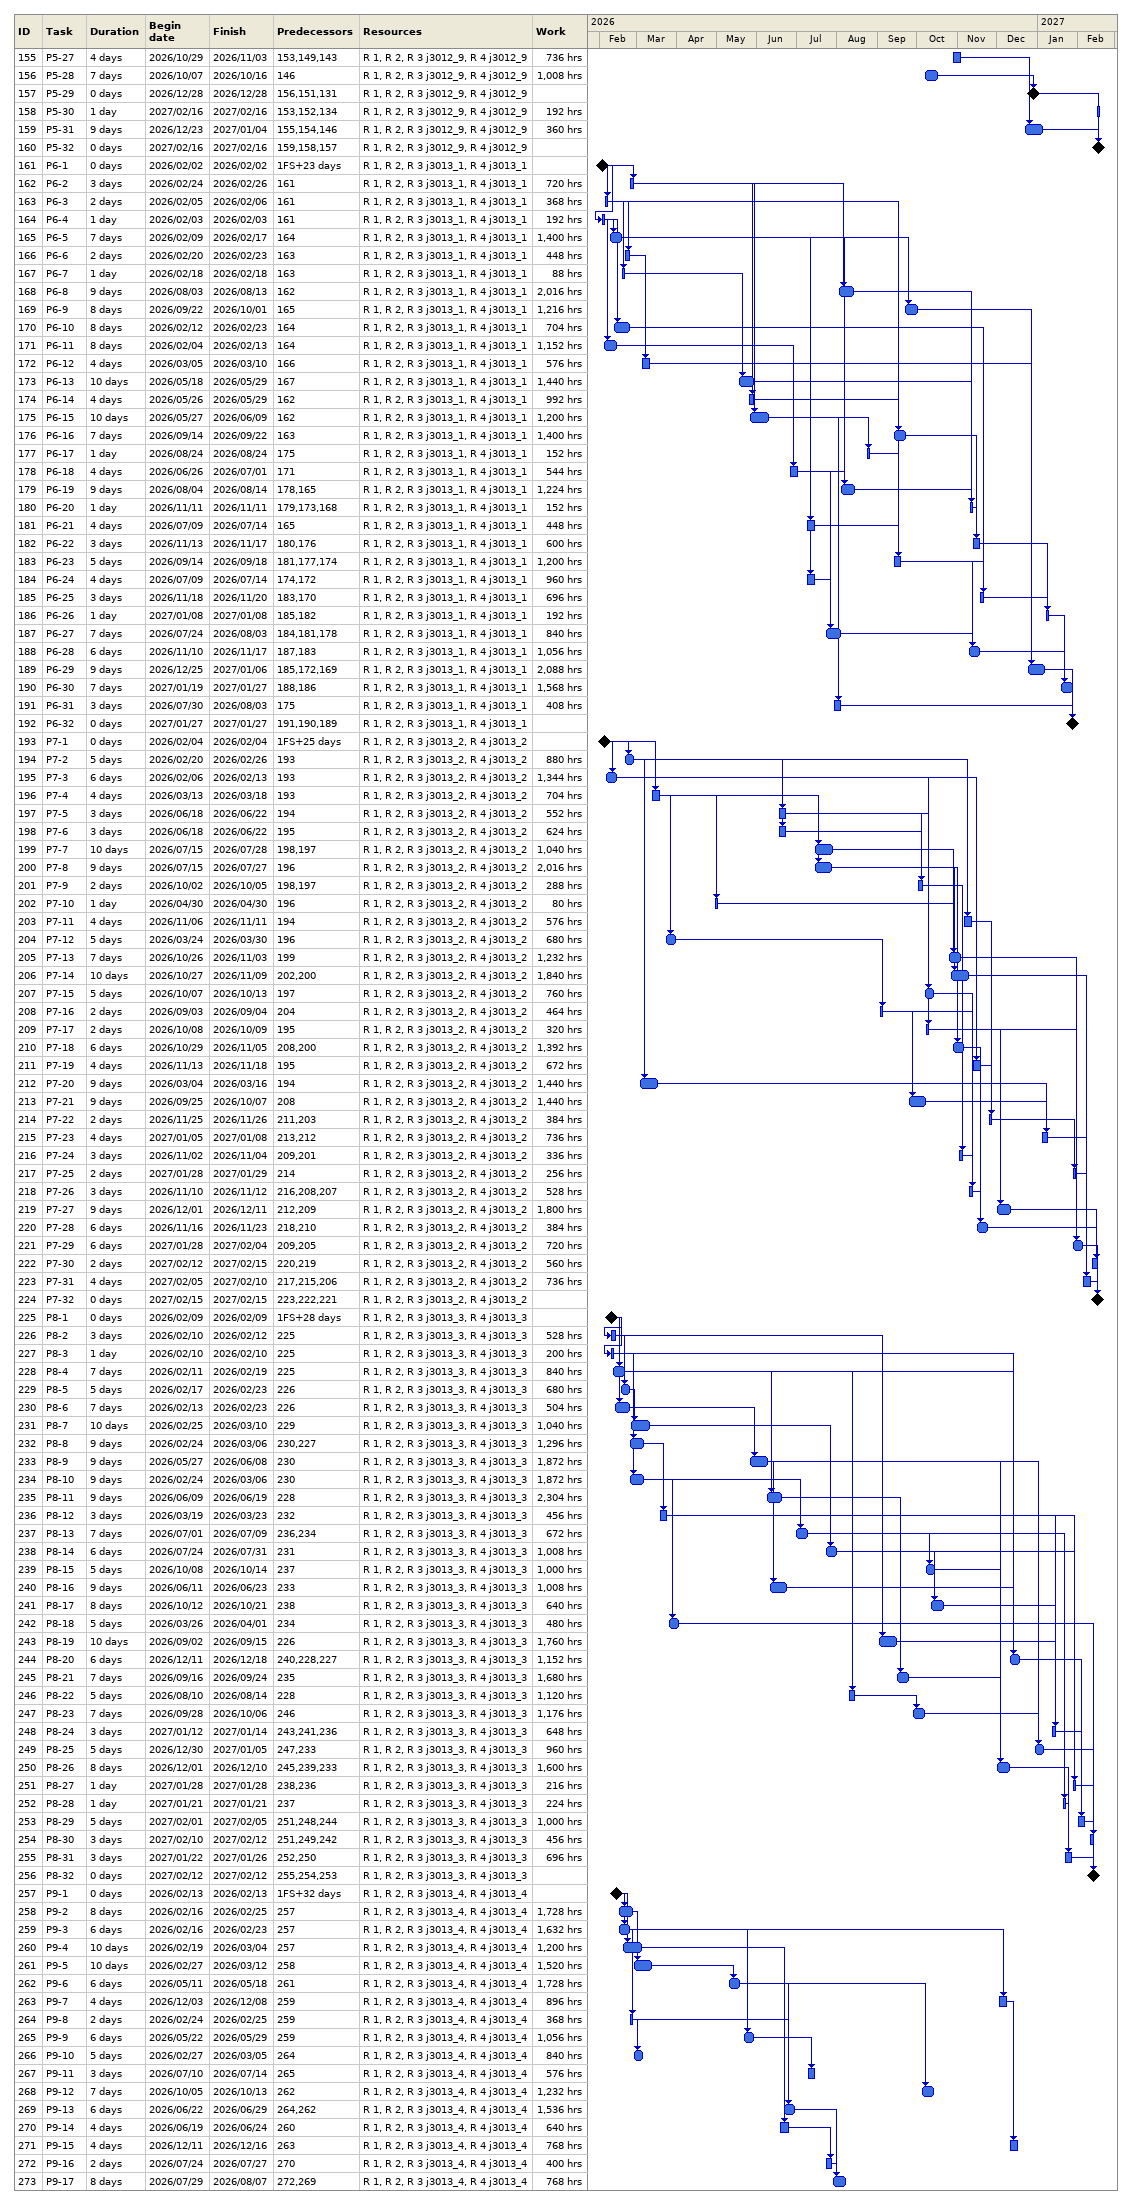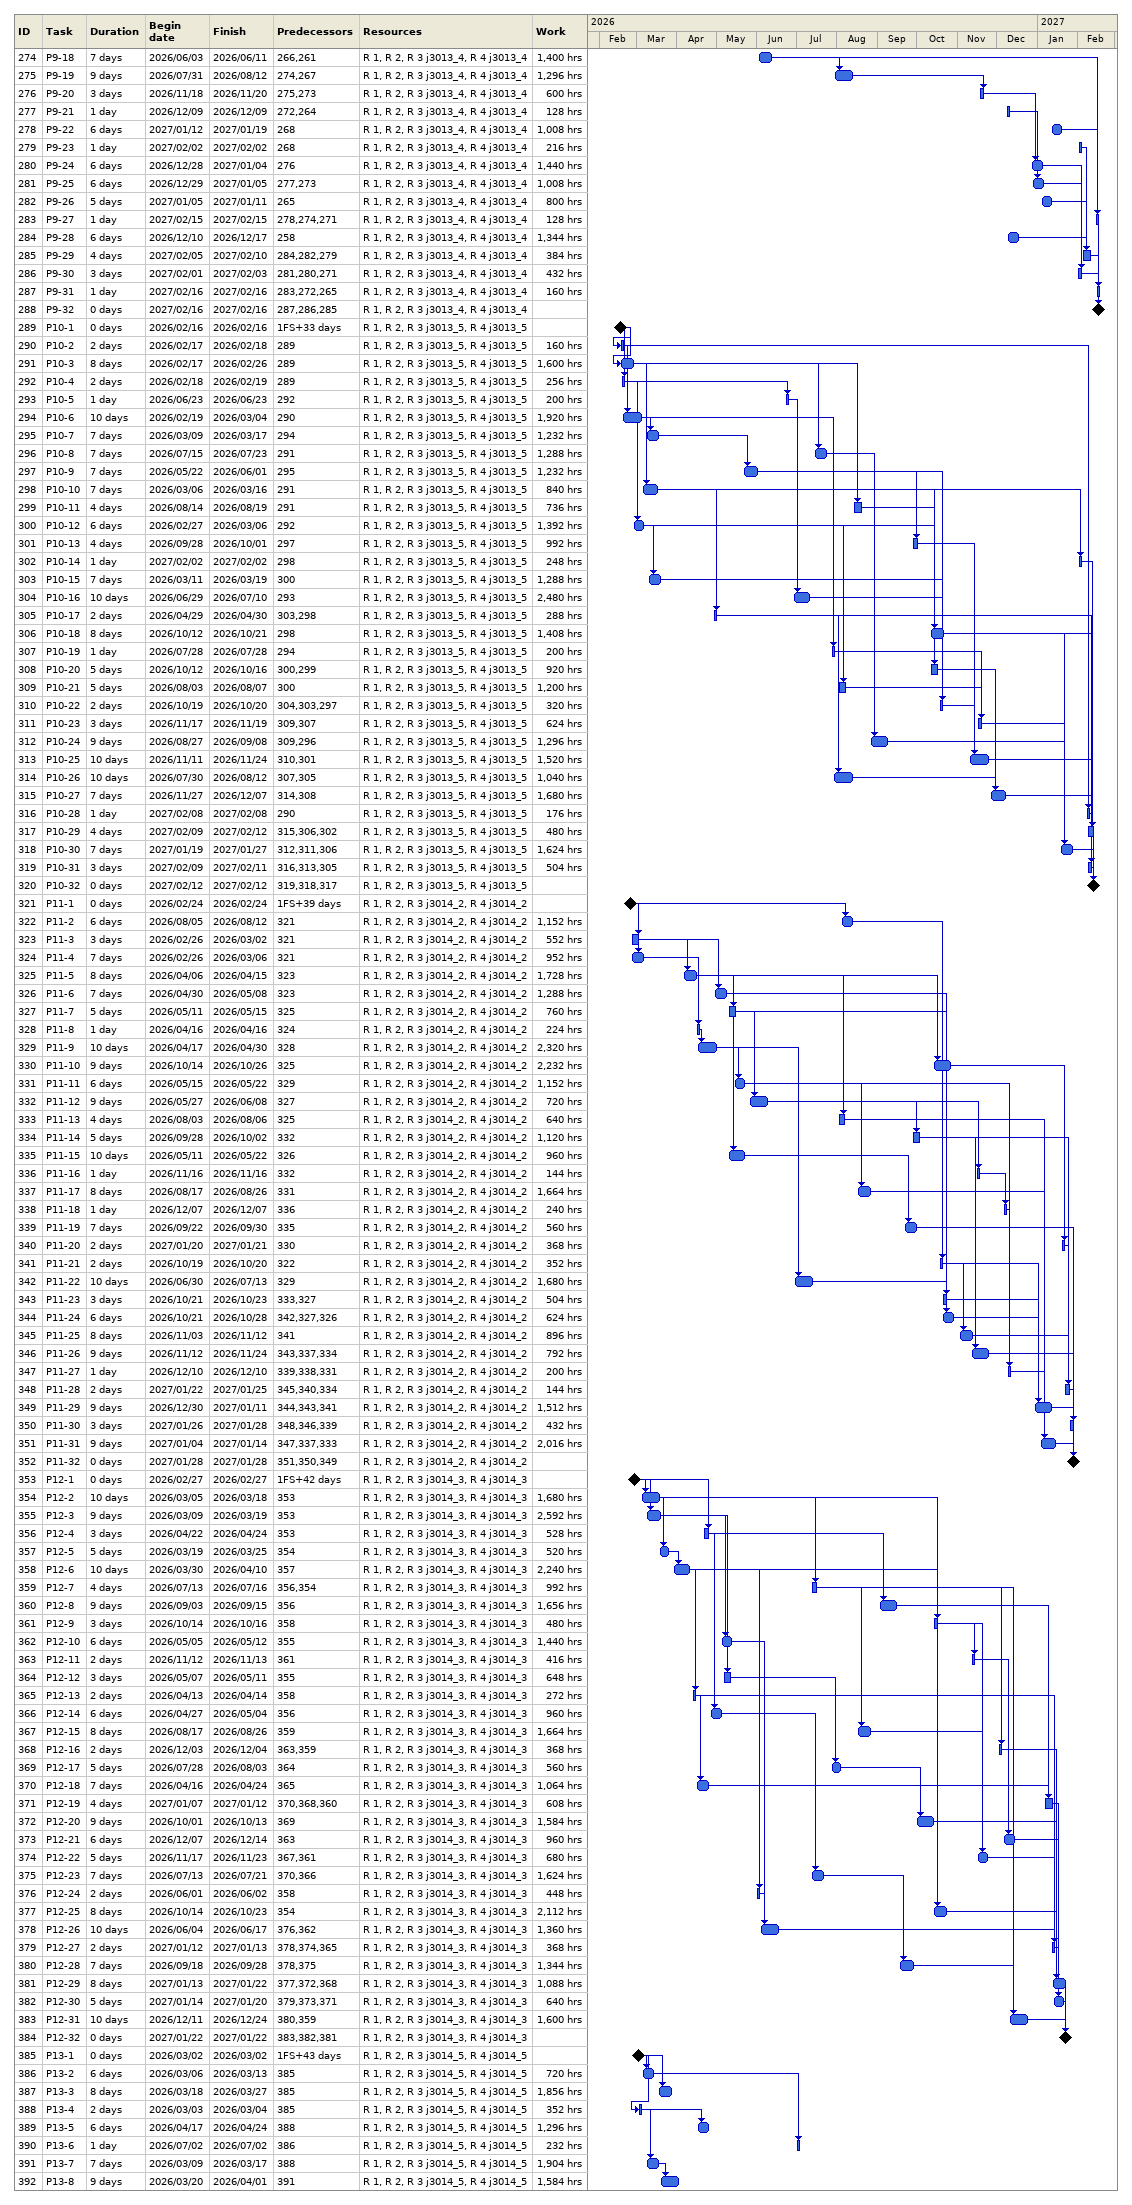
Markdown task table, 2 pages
| ID | Task | Duration | Start | Finish | Predecessors | Resources | Work (h) |
|---|---|---|---|---|---|---|---|
| 155 | P5-27 | 4d | 2026-10-29 | 2026-11-03 | 153, 149, 143 | R 1, R 2, R 3 j3012_9, R 4 j3012_9 | 736 |
| 156 | P5-28 | 7d | 2026-10-07 | 2026-10-16 | 146 | R 1, R 2, R 3 j3012_9, R 4 j3012_9 | 1008 |
| 157 | P5-29 | 0d | 2026-12-28 | 2026-12-28 | 156, 151, 131 | R 1, R 2, R 3 j3012_9, R 4 j3012_9 |  |
| 158 | P5-30 | 1d | 2027-02-16 | 2027-02-16 | 153, 152, 134 | R 1, R 2, R 3 j3012_9, R 4 j3012_9 | 192 |
| 159 | P5-31 | 9d | 2026-12-23 | 2027-01-04 | 155, 154, 146 | R 1, R 2, R 3 j3012_9, R 4 j3012_9 | 360 |
| 160 | P5-32 | 0d | 2027-02-16 | 2027-02-16 | 159, 158, 157 | R 1, R 2, R 3 j3012_9, R 4 j3012_9 |  |
| 161 | P6-1 | 0d | 2026-02-02 | 2026-02-02 | 1FS+23d | R 1, R 2, R 3 j3013_1, R 4 j3013_1 |  |
| 162 | P6-2 | 3d | 2026-02-24 | 2026-02-26 | 161 | R 1, R 2, R 3 j3013_1, R 4 j3013_1 | 720 |
| 163 | P6-3 | 2d | 2026-02-05 | 2026-02-06 | 161 | R 1, R 2, R 3 j3013_1, R 4 j3013_1 | 368 |
| 164 | P6-4 | 1d | 2026-02-03 | 2026-02-03 | 161 | R 1, R 2, R 3 j3013_1, R 4 j3013_1 | 192 |
| 165 | P6-5 | 7d | 2026-02-09 | 2026-02-17 | 164 | R 1, R 2, R 3 j3013_1, R 4 j3013_1 | 1400 |
| 166 | P6-6 | 2d | 2026-02-20 | 2026-02-23 | 163 | R 1, R 2, R 3 j3013_1, R 4 j3013_1 | 448 |
| 167 | P6-7 | 1d | 2026-02-18 | 2026-02-18 | 163 | R 1, R 2, R 3 j3013_1, R 4 j3013_1 | 88 |
| 168 | P6-8 | 9d | 2026-08-03 | 2026-08-13 | 162 | R 1, R 2, R 3 j3013_1, R 4 j3013_1 | 2016 |
| 169 | P6-9 | 8d | 2026-09-22 | 2026-10-01 | 165 | R 1, R 2, R 3 j3013_1, R 4 j3013_1 | 1216 |
| 170 | P6-10 | 8d | 2026-02-12 | 2026-02-23 | 164 | R 1, R 2, R 3 j3013_1, R 4 j3013_1 | 704 |
| 171 | P6-11 | 8d | 2026-02-04 | 2026-02-13 | 164 | R 1, R 2, R 3 j3013_1, R 4 j3013_1 | 1152 |
| 172 | P6-12 | 4d | 2026-03-05 | 2026-03-10 | 166 | R 1, R 2, R 3 j3013_1, R 4 j3013_1 | 576 |
| 173 | P6-13 | 10d | 2026-05-18 | 2026-05-29 | 167 | R 1, R 2, R 3 j3013_1, R 4 j3013_1 | 1440 |
| 174 | P6-14 | 4d | 2026-05-26 | 2026-05-29 | 162 | R 1, R 2, R 3 j3013_1, R 4 j3013_1 | 992 |
| 175 | P6-15 | 10d | 2026-05-27 | 2026-06-09 | 162 | R 1, R 2, R 3 j3013_1, R 4 j3013_1 | 1200 |
| 176 | P6-16 | 7d | 2026-09-14 | 2026-09-22 | 163 | R 1, R 2, R 3 j3013_1, R 4 j3013_1 | 1400 |
| 177 | P6-17 | 1d | 2026-08-24 | 2026-08-24 | 175 | R 1, R 2, R 3 j3013_1, R 4 j3013_1 | 152 |
| 178 | P6-18 | 4d | 2026-06-26 | 2026-07-01 | 171 | R 1, R 2, R 3 j3013_1, R 4 j3013_1 | 544 |
| 179 | P6-19 | 9d | 2026-08-04 | 2026-08-14 | 178, 165 | R 1, R 2, R 3 j3013_1, R 4 j3013_1 | 1224 |
| 180 | P6-20 | 1d | 2026-11-11 | 2026-11-11 | 179, 173, 168 | R 1, R 2, R 3 j3013_1, R 4 j3013_1 | 152 |
| 181 | P6-21 | 4d | 2026-07-09 | 2026-07-14 | 165 | R 1, R 2, R 3 j3013_1, R 4 j3013_1 | 448 |
| 182 | P6-22 | 3d | 2026-11-13 | 2026-11-17 | 180, 176 | R 1, R 2, R 3 j3013_1, R 4 j3013_1 | 600 |
| 183 | P6-23 | 5d | 2026-09-14 | 2026-09-18 | 181, 177, 174 | R 1, R 2, R 3 j3013_1, R 4 j3013_1 | 1200 |
| 184 | P6-24 | 4d | 2026-07-09 | 2026-07-14 | 174, 172 | R 1, R 2, R 3 j3013_1, R 4 j3013_1 | 960 |
| 185 | P6-25 | 3d | 2026-11-18 | 2026-11-20 | 183, 170 | R 1, R 2, R 3 j3013_1, R 4 j3013_1 | 696 |
| 186 | P6-26 | 1d | 2027-01-08 | 2027-01-08 | 185, 182 | R 1, R 2, R 3 j3013_1, R 4 j3013_1 | 192 |
| 187 | P6-27 | 7d | 2026-07-24 | 2026-08-03 | 184, 181, 178 | R 1, R 2, R 3 j3013_1, R 4 j3013_1 | 840 |
| 188 | P6-28 | 6d | 2026-11-10 | 2026-11-17 | 187, 183 | R 1, R 2, R 3 j3013_1, R 4 j3013_1 | 1056 |
| 189 | P6-29 | 9d | 2026-12-25 | 2027-01-06 | 185, 172, 169 | R 1, R 2, R 3 j3013_1, R 4 j3013_1 | 2088 |
| 190 | P6-30 | 7d | 2027-01-19 | 2027-01-27 | 188, 186 | R 1, R 2, R 3 j3013_1, R 4 j3013_1 | 1568 |
| 191 | P6-31 | 3d | 2026-07-30 | 2026-08-03 | 175 | R 1, R 2, R 3 j3013_1, R 4 j3013_1 | 408 |
| 192 | P6-32 | 0d | 2027-01-27 | 2027-01-27 | 191, 190, 189 | R 1, R 2, R 3 j3013_1, R 4 j3013_1 |  |
| 193 | P7-1 | 0d | 2026-02-04 | 2026-02-04 | 1FS+25d | R 1, R 2, R 3 j3013_2, R 4 j3013_2 |  |
| 194 | P7-2 | 5d | 2026-02-20 | 2026-02-26 | 193 | R 1, R 2, R 3 j3013_2, R 4 j3013_2 | 880 |
| 195 | P7-3 | 6d | 2026-02-06 | 2026-02-13 | 193 | R 1, R 2, R 3 j3013_2, R 4 j3013_2 | 1344 |
| 196 | P7-4 | 4d | 2026-03-13 | 2026-03-18 | 193 | R 1, R 2, R 3 j3013_2, R 4 j3013_2 | 704 |
| 197 | P7-5 | 3d | 2026-06-18 | 2026-06-22 | 194 | R 1, R 2, R 3 j3013_2, R 4 j3013_2 | 552 |
| 198 | P7-6 | 3d | 2026-06-18 | 2026-06-22 | 195 | R 1, R 2, R 3 j3013_2, R 4 j3013_2 | 624 |
| 199 | P7-7 | 10d | 2026-07-15 | 2026-07-28 | 198, 197 | R 1, R 2, R 3 j3013_2, R 4 j3013_2 | 1040 |
| 200 | P7-8 | 9d | 2026-07-15 | 2026-07-27 | 196 | R 1, R 2, R 3 j3013_2, R 4 j3013_2 | 2016 |
| 201 | P7-9 | 2d | 2026-10-02 | 2026-10-05 | 198, 197 | R 1, R 2, R 3 j3013_2, R 4 j3013_2 | 288 |
| 202 | P7-10 | 1d | 2026-04-30 | 2026-04-30 | 196 | R 1, R 2, R 3 j3013_2, R 4 j3013_2 | 80 |
| 203 | P7-11 | 4d | 2026-11-06 | 2026-11-11 | 194 | R 1, R 2, R 3 j3013_2, R 4 j3013_2 | 576 |
| 204 | P7-12 | 5d | 2026-03-24 | 2026-03-30 | 196 | R 1, R 2, R 3 j3013_2, R 4 j3013_2 | 680 |
| 205 | P7-13 | 7d | 2026-10-26 | 2026-11-03 | 199 | R 1, R 2, R 3 j3013_2, R 4 j3013_2 | 1232 |
| 206 | P7-14 | 10d | 2026-10-27 | 2026-11-09 | 202, 200 | R 1, R 2, R 3 j3013_2, R 4 j3013_2 | 1840 |
| 207 | P7-15 | 5d | 2026-10-07 | 2026-10-13 | 197 | R 1, R 2, R 3 j3013_2, R 4 j3013_2 | 760 |
| 208 | P7-16 | 2d | 2026-09-03 | 2026-09-04 | 204 | R 1, R 2, R 3 j3013_2, R 4 j3013_2 | 464 |
| 209 | P7-17 | 2d | 2026-10-08 | 2026-10-09 | 195 | R 1, R 2, R 3 j3013_2, R 4 j3013_2 | 320 |
| 210 | P7-18 | 6d | 2026-10-29 | 2026-11-05 | 208, 200 | R 1, R 2, R 3 j3013_2, R 4 j3013_2 | 1392 |
| 211 | P7-19 | 4d | 2026-11-13 | 2026-11-18 | 195 | R 1, R 2, R 3 j3013_2, R 4 j3013_2 | 672 |
| 212 | P7-20 | 9d | 2026-03-04 | 2026-03-16 | 194 | R 1, R 2, R 3 j3013_2, R 4 j3013_2 | 1440 |
| 213 | P7-21 | 9d | 2026-09-25 | 2026-10-07 | 208 | R 1, R 2, R 3 j3013_2, R 4 j3013_2 | 1440 |
| 214 | P7-22 | 2d | 2026-11-25 | 2026-11-26 | 211, 203 | R 1, R 2, R 3 j3013_2, R 4 j3013_2 | 384 |
| 215 | P7-23 | 4d | 2027-01-05 | 2027-01-08 | 213, 212 | R 1, R 2, R 3 j3013_2, R 4 j3013_2 | 736 |
| 216 | P7-24 | 3d | 2026-11-02 | 2026-11-04 | 209, 201 | R 1, R 2, R 3 j3013_2, R 4 j3013_2 | 336 |
| 217 | P7-25 | 2d | 2027-01-28 | 2027-01-29 | 214 | R 1, R 2, R 3 j3013_2, R 4 j3013_2 | 256 |
| 218 | P7-26 | 3d | 2026-11-10 | 2026-11-12 | 216, 208, 207 | R 1, R 2, R 3 j3013_2, R 4 j3013_2 | 528 |
| 219 | P7-27 | 9d | 2026-12-01 | 2026-12-11 | 212, 209 | R 1, R 2, R 3 j3013_2, R 4 j3013_2 | 1800 |
| 220 | P7-28 | 6d | 2026-11-16 | 2026-11-23 | 218, 210 | R 1, R 2, R 3 j3013_2, R 4 j3013_2 | 384 |
| 221 | P7-29 | 6d | 2027-01-28 | 2027-02-04 | 209, 205 | R 1, R 2, R 3 j3013_2, R 4 j3013_2 | 720 |
| 222 | P7-30 | 2d | 2027-02-12 | 2027-02-15 | 220, 219 | R 1, R 2, R 3 j3013_2, R 4 j3013_2 | 560 |
| 223 | P7-31 | 4d | 2027-02-05 | 2027-02-10 | 217, 215, 206 | R 1, R 2, R 3 j3013_2, R 4 j3013_2 | 736 |
| 224 | P7-32 | 0d | 2027-02-15 | 2027-02-15 | 223, 222, 221 | R 1, R 2, R 3 j3013_2, R 4 j3013_2 |  |
| 225 | P8-1 | 0d | 2026-02-09 | 2026-02-09 | 1FS+28d | R 1, R 2, R 3 j3013_3, R 4 j3013_3 |  |
| 226 | P8-2 | 3d | 2026-02-10 | 2026-02-12 | 225 | R 1, R 2, R 3 j3013_3, R 4 j3013_3 | 528 |
| 227 | P8-3 | 1d | 2026-02-10 | 2026-02-10 | 225 | R 1, R 2, R 3 j3013_3, R 4 j3013_3 | 200 |
| 228 | P8-4 | 7d | 2026-02-11 | 2026-02-19 | 225 | R 1, R 2, R 3 j3013_3, R 4 j3013_3 | 840 |
| 229 | P8-5 | 5d | 2026-02-17 | 2026-02-23 | 226 | R 1, R 2, R 3 j3013_3, R 4 j3013_3 | 680 |
| 230 | P8-6 | 7d | 2026-02-13 | 2026-02-23 | 226 | R 1, R 2, R 3 j3013_3, R 4 j3013_3 | 504 |
| 231 | P8-7 | 10d | 2026-02-25 | 2026-03-10 | 229 | R 1, R 2, R 3 j3013_3, R 4 j3013_3 | 1040 |
| 232 | P8-8 | 9d | 2026-02-24 | 2026-03-06 | 230, 227 | R 1, R 2, R 3 j3013_3, R 4 j3013_3 | 1296 |
| 233 | P8-9 | 9d | 2026-05-27 | 2026-06-08 | 230 | R 1, R 2, R 3 j3013_3, R 4 j3013_3 | 1872 |
| 234 | P8-10 | 9d | 2026-02-24 | 2026-03-06 | 230 | R 1, R 2, R 3 j3013_3, R 4 j3013_3 | 1872 |
| 235 | P8-11 | 9d | 2026-06-09 | 2026-06-19 | 228 | R 1, R 2, R 3 j3013_3, R 4 j3013_3 | 2304 |
| 236 | P8-12 | 3d | 2026-03-19 | 2026-03-23 | 232 | R 1, R 2, R 3 j3013_3, R 4 j3013_3 | 456 |
| 237 | P8-13 | 7d | 2026-07-01 | 2026-07-09 | 236, 234 | R 1, R 2, R 3 j3013_3, R 4 j3013_3 | 672 |
| 238 | P8-14 | 6d | 2026-07-24 | 2026-07-31 | 231 | R 1, R 2, R 3 j3013_3, R 4 j3013_3 | 1008 |
| 239 | P8-15 | 5d | 2026-10-08 | 2026-10-14 | 237 | R 1, R 2, R 3 j3013_3, R 4 j3013_3 | 1000 |
| 240 | P8-16 | 9d | 2026-06-11 | 2026-06-23 | 233 | R 1, R 2, R 3 j3013_3, R 4 j3013_3 | 1008 |
| 241 | P8-17 | 8d | 2026-10-12 | 2026-10-21 | 238 | R 1, R 2, R 3 j3013_3, R 4 j3013_3 | 640 |
| 242 | P8-18 | 5d | 2026-03-26 | 2026-04-01 | 234 | R 1, R 2, R 3 j3013_3, R 4 j3013_3 | 480 |
| 243 | P8-19 | 10d | 2026-09-02 | 2026-09-15 | 226 | R 1, R 2, R 3 j3013_3, R 4 j3013_3 | 1760 |
| 244 | P8-20 | 6d | 2026-12-11 | 2026-12-18 | 240, 228, 227 | R 1, R 2, R 3 j3013_3, R 4 j3013_3 | 1152 |
| 245 | P8-21 | 7d | 2026-09-16 | 2026-09-24 | 235 | R 1, R 2, R 3 j3013_3, R 4 j3013_3 | 1680 |
| 246 | P8-22 | 5d | 2026-08-10 | 2026-08-14 | 228 | R 1, R 2, R 3 j3013_3, R 4 j3013_3 | 1120 |
| 247 | P8-23 | 7d | 2026-09-28 | 2026-10-06 | 246 | R 1, R 2, R 3 j3013_3, R 4 j3013_3 | 1176 |
| 248 | P8-24 | 3d | 2027-01-12 | 2027-01-14 | 243, 241, 236 | R 1, R 2, R 3 j3013_3, R 4 j3013_3 | 648 |
| 249 | P8-25 | 5d | 2026-12-30 | 2027-01-05 | 247, 233 | R 1, R 2, R 3 j3013_3, R 4 j3013_3 | 960 |
| 250 | P8-26 | 8d | 2026-12-01 | 2026-12-10 | 245, 239, 233 | R 1, R 2, R 3 j3013_3, R 4 j3013_3 | 1600 |
| 251 | P8-27 | 1d | 2027-01-28 | 2027-01-28 | 238, 236 | R 1, R 2, R 3 j3013_3, R 4 j3013_3 | 216 |
| 252 | P8-28 | 1d | 2027-01-21 | 2027-01-21 | 237 | R 1, R 2, R 3 j3013_3, R 4 j3013_3 | 224 |
| 253 | P8-29 | 5d | 2027-02-01 | 2027-02-05 | 251, 248, 244 | R 1, R 2, R 3 j3013_3, R 4 j3013_3 | 1000 |
| 254 | P8-30 | 3d | 2027-02-10 | 2027-02-12 | 251, 249, 242 | R 1, R 2, R 3 j3013_3, R 4 j3013_3 | 456 |
| 255 | P8-31 | 3d | 2027-01-22 | 2027-01-26 | 252, 250 | R 1, R 2, R 3 j3013_3, R 4 j3013_3 | 696 |
| 256 | P8-32 | 0d | 2027-02-12 | 2027-02-12 | 255, 254, 253 | R 1, R 2, R 3 j3013_3, R 4 j3013_3 |  |
| 257 | P9-1 | 0d | 2026-02-13 | 2026-02-13 | 1FS+32d | R 1, R 2, R 3 j3013_4, R 4 j3013_4 |  |
| 258 | P9-2 | 8d | 2026-02-16 | 2026-02-25 | 257 | R 1, R 2, R 3 j3013_4, R 4 j3013_4 | 1728 |
| 259 | P9-3 | 6d | 2026-02-16 | 2026-02-23 | 257 | R 1, R 2, R 3 j3013_4, R 4 j3013_4 | 1632 |
| 260 | P9-4 | 10d | 2026-02-19 | 2026-03-04 | 257 | R 1, R 2, R 3 j3013_4, R 4 j3013_4 | 1200 |
| 261 | P9-5 | 10d | 2026-02-27 | 2026-03-12 | 258 | R 1, R 2, R 3 j3013_4, R 4 j3013_4 | 1520 |
| 262 | P9-6 | 6d | 2026-05-11 | 2026-05-18 | 261 | R 1, R 2, R 3 j3013_4, R 4 j3013_4 | 1728 |
| 263 | P9-7 | 4d | 2026-12-03 | 2026-12-08 | 259 | R 1, R 2, R 3 j3013_4, R 4 j3013_4 | 896 |
| 264 | P9-8 | 2d | 2026-02-24 | 2026-02-25 | 259 | R 1, R 2, R 3 j3013_4, R 4 j3013_4 | 368 |
| 265 | P9-9 | 6d | 2026-05-22 | 2026-05-29 | 259 | R 1, R 2, R 3 j3013_4, R 4 j3013_4 | 1056 |
| 266 | P9-10 | 5d | 2026-02-27 | 2026-03-05 | 264 | R 1, R 2, R 3 j3013_4, R 4 j3013_4 | 840 |
| 267 | P9-11 | 3d | 2026-07-10 | 2026-07-14 | 265 | R 1, R 2, R 3 j3013_4, R 4 j3013_4 | 576 |
| 268 | P9-12 | 7d | 2026-10-05 | 2026-10-13 | 262 | R 1, R 2, R 3 j3013_4, R 4 j3013_4 | 1232 |
| 269 | P9-13 | 6d | 2026-06-22 | 2026-06-29 | 264, 262 | R 1, R 2, R 3 j3013_4, R 4 j3013_4 | 1536 |
| 270 | P9-14 | 4d | 2026-06-19 | 2026-06-24 | 260 | R 1, R 2, R 3 j3013_4, R 4 j3013_4 | 640 |
| 271 | P9-15 | 4d | 2026-12-11 | 2026-12-16 | 263 | R 1, R 2, R 3 j3013_4, R 4 j3013_4 | 768 |
| 272 | P9-16 | 2d | 2026-07-24 | 2026-07-27 | 270 | R 1, R 2, R 3 j3013_4, R 4 j3013_4 | 400 |
| 273 | P9-17 | 8d | 2026-07-29 | 2026-08-07 | 272, 269 | R 1, R 2, R 3 j3013_4, R 4 j3013_4 | 768 |
| 274 | P9-18 | 7d | 2026-06-03 | 2026-06-11 | 266, 261 | R 1, R 2, R 3 j3013_4, R 4 j3013_4 | 1400 |
| 275 | P9-19 | 9d | 2026-07-31 | 2026-08-12 | 274, 267 | R 1, R 2, R 3 j3013_4, R 4 j3013_4 | 1296 |
| 276 | P9-20 | 3d | 2026-11-18 | 2026-11-20 | 275, 273 | R 1, R 2, R 3 j3013_4, R 4 j3013_4 | 600 |
| 277 | P9-21 | 1d | 2026-12-09 | 2026-12-09 | 272, 264 | R 1, R 2, R 3 j3013_4, R 4 j3013_4 | 128 |
| 278 | P9-22 | 6d | 2027-01-12 | 2027-01-19 | 268 | R 1, R 2, R 3 j3013_4, R 4 j3013_4 | 1008 |
| 279 | P9-23 | 1d | 2027-02-02 | 2027-02-02 | 268 | R 1, R 2, R 3 j3013_4, R 4 j3013_4 | 216 |
| 280 | P9-24 | 6d | 2026-12-28 | 2027-01-04 | 276 | R 1, R 2, R 3 j3013_4, R 4 j3013_4 | 1440 |
| 281 | P9-25 | 6d | 2026-12-29 | 2027-01-05 | 277, 273 | R 1, R 2, R 3 j3013_4, R 4 j3013_4 | 1008 |
| 282 | P9-26 | 5d | 2027-01-05 | 2027-01-11 | 265 | R 1, R 2, R 3 j3013_4, R 4 j3013_4 | 800 |
| 283 | P9-27 | 1d | 2027-02-15 | 2027-02-15 | 278, 274, 271 | R 1, R 2, R 3 j3013_4, R 4 j3013_4 | 128 |
| 284 | P9-28 | 6d | 2026-12-10 | 2026-12-17 | 258 | R 1, R 2, R 3 j3013_4, R 4 j3013_4 | 1344 |
| 285 | P9-29 | 4d | 2027-02-05 | 2027-02-10 | 284, 282, 279 | R 1, R 2, R 3 j3013_4, R 4 j3013_4 | 384 |
| 286 | P9-30 | 3d | 2027-02-01 | 2027-02-03 | 281, 280, 271 | R 1, R 2, R 3 j3013_4, R 4 j3013_4 | 432 |
| 287 | P9-31 | 1d | 2027-02-16 | 2027-02-16 | 283, 272, 265 | R 1, R 2, R 3 j3013_4, R 4 j3013_4 | 160 |
| 288 | P9-32 | 0d | 2027-02-16 | 2027-02-16 | 287, 286, 285 | R 1, R 2, R 3 j3013_4, R 4 j3013_4 |  |
| 289 | P10-1 | 0d | 2026-02-16 | 2026-02-16 | 1FS+33d | R 1, R 2, R 3 j3013_5, R 4 j3013_5 |  |
| 290 | P10-2 | 2d | 2026-02-17 | 2026-02-18 | 289 | R 1, R 2, R 3 j3013_5, R 4 j3013_5 | 160 |
| 291 | P10-3 | 8d | 2026-02-17 | 2026-02-26 | 289 | R 1, R 2, R 3 j3013_5, R 4 j3013_5 | 1600 |
| 292 | P10-4 | 2d | 2026-02-18 | 2026-02-19 | 289 | R 1, R 2, R 3 j3013_5, R 4 j3013_5 | 256 |
| 293 | P10-5 | 1d | 2026-06-23 | 2026-06-23 | 292 | R 1, R 2, R 3 j3013_5, R 4 j3013_5 | 200 |
| 294 | P10-6 | 10d | 2026-02-19 | 2026-03-04 | 290 | R 1, R 2, R 3 j3013_5, R 4 j3013_5 | 1920 |
| 295 | P10-7 | 7d | 2026-03-09 | 2026-03-17 | 294 | R 1, R 2, R 3 j3013_5, R 4 j3013_5 | 1232 |
| 296 | P10-8 | 7d | 2026-07-15 | 2026-07-23 | 291 | R 1, R 2, R 3 j3013_5, R 4 j3013_5 | 1288 |
| 297 | P10-9 | 7d | 2026-05-22 | 2026-06-01 | 295 | R 1, R 2, R 3 j3013_5, R 4 j3013_5 | 1232 |
| 298 | P10-10 | 7d | 2026-03-06 | 2026-03-16 | 291 | R 1, R 2, R 3 j3013_5, R 4 j3013_5 | 840 |
| 299 | P10-11 | 4d | 2026-08-14 | 2026-08-19 | 291 | R 1, R 2, R 3 j3013_5, R 4 j3013_5 | 736 |
| 300 | P10-12 | 6d | 2026-02-27 | 2026-03-06 | 292 | R 1, R 2, R 3 j3013_5, R 4 j3013_5 | 1392 |
| 301 | P10-13 | 4d | 2026-09-28 | 2026-10-01 | 297 | R 1, R 2, R 3 j3013_5, R 4 j3013_5 | 992 |
| 302 | P10-14 | 1d | 2027-02-02 | 2027-02-02 | 298 | R 1, R 2, R 3 j3013_5, R 4 j3013_5 | 248 |
| 303 | P10-15 | 7d | 2026-03-11 | 2026-03-19 | 300 | R 1, R 2, R 3 j3013_5, R 4 j3013_5 | 1288 |
| 304 | P10-16 | 10d | 2026-06-29 | 2026-07-10 | 293 | R 1, R 2, R 3 j3013_5, R 4 j3013_5 | 2480 |
| 305 | P10-17 | 2d | 2026-04-29 | 2026-04-30 | 303, 298 | R 1, R 2, R 3 j3013_5, R 4 j3013_5 | 288 |
| 306 | P10-18 | 8d | 2026-10-12 | 2026-10-21 | 298 | R 1, R 2, R 3 j3013_5, R 4 j3013_5 | 1408 |
| 307 | P10-19 | 1d | 2026-07-28 | 2026-07-28 | 294 | R 1, R 2, R 3 j3013_5, R 4 j3013_5 | 200 |
| 308 | P10-20 | 5d | 2026-10-12 | 2026-10-16 | 300, 299 | R 1, R 2, R 3 j3013_5, R 4 j3013_5 | 920 |
| 309 | P10-21 | 5d | 2026-08-03 | 2026-08-07 | 300 | R 1, R 2, R 3 j3013_5, R 4 j3013_5 | 1200 |
| 310 | P10-22 | 2d | 2026-10-19 | 2026-10-20 | 304, 303, 297 | R 1, R 2, R 3 j3013_5, R 4 j3013_5 | 320 |
| 311 | P10-23 | 3d | 2026-11-17 | 2026-11-19 | 309, 307 | R 1, R 2, R 3 j3013_5, R 4 j3013_5 | 624 |
| 312 | P10-24 | 9d | 2026-08-27 | 2026-09-08 | 309, 296 | R 1, R 2, R 3 j3013_5, R 4 j3013_5 | 1296 |
| 313 | P10-25 | 10d | 2026-11-11 | 2026-11-24 | 310, 301 | R 1, R 2, R 3 j3013_5, R 4 j3013_5 | 1520 |
| 314 | P10-26 | 10d | 2026-07-30 | 2026-08-12 | 307, 305 | R 1, R 2, R 3 j3013_5, R 4 j3013_5 | 1040 |
| 315 | P10-27 | 7d | 2026-11-27 | 2026-12-07 | 314, 308 | R 1, R 2, R 3 j3013_5, R 4 j3013_5 | 1680 |
| 316 | P10-28 | 1d | 2027-02-08 | 2027-02-08 | 290 | R 1, R 2, R 3 j3013_5, R 4 j3013_5 | 176 |
| 317 | P10-29 | 4d | 2027-02-09 | 2027-02-12 | 315, 306, 302 | R 1, R 2, R 3 j3013_5, R 4 j3013_5 | 480 |
| 318 | P10-30 | 7d | 2027-01-19 | 2027-01-27 | 312, 311, 306 | R 1, R 2, R 3 j3013_5, R 4 j3013_5 | 1624 |
| 319 | P10-31 | 3d | 2027-02-09 | 2027-02-11 | 316, 313, 305 | R 1, R 2, R 3 j3013_5, R 4 j3013_5 | 504 |
| 320 | P10-32 | 0d | 2027-02-12 | 2027-02-12 | 319, 318, 317 | R 1, R 2, R 3 j3013_5, R 4 j3013_5 |  |
| 321 | P11-1 | 0d | 2026-02-24 | 2026-02-24 | 1FS+39d | R 1, R 2, R 3 j3014_2, R 4 j3014_2 |  |
| 322 | P11-2 | 6d | 2026-08-05 | 2026-08-12 | 321 | R 1, R 2, R 3 j3014_2, R 4 j3014_2 | 1152 |
| 323 | P11-3 | 3d | 2026-02-26 | 2026-03-02 | 321 | R 1, R 2, R 3 j3014_2, R 4 j3014_2 | 552 |
| 324 | P11-4 | 7d | 2026-02-26 | 2026-03-06 | 321 | R 1, R 2, R 3 j3014_2, R 4 j3014_2 | 952 |
| 325 | P11-5 | 8d | 2026-04-06 | 2026-04-15 | 323 | R 1, R 2, R 3 j3014_2, R 4 j3014_2 | 1728 |
| 326 | P11-6 | 7d | 2026-04-30 | 2026-05-08 | 323 | R 1, R 2, R 3 j3014_2, R 4 j3014_2 | 1288 |
| 327 | P11-7 | 5d | 2026-05-11 | 2026-05-15 | 325 | R 1, R 2, R 3 j3014_2, R 4 j3014_2 | 760 |
| 328 | P11-8 | 1d | 2026-04-16 | 2026-04-16 | 324 | R 1, R 2, R 3 j3014_2, R 4 j3014_2 | 224 |
| 329 | P11-9 | 10d | 2026-04-17 | 2026-04-30 | 328 | R 1, R 2, R 3 j3014_2, R 4 j3014_2 | 2320 |
| 330 | P11-10 | 9d | 2026-10-14 | 2026-10-26 | 325 | R 1, R 2, R 3 j3014_2, R 4 j3014_2 | 2232 |
| 331 | P11-11 | 6d | 2026-05-15 | 2026-05-22 | 329 | R 1, R 2, R 3 j3014_2, R 4 j3014_2 | 1152 |
| 332 | P11-12 | 9d | 2026-05-27 | 2026-06-08 | 327 | R 1, R 2, R 3 j3014_2, R 4 j3014_2 | 720 |
| 333 | P11-13 | 4d | 2026-08-03 | 2026-08-06 | 325 | R 1, R 2, R 3 j3014_2, R 4 j3014_2 | 640 |
| 334 | P11-14 | 5d | 2026-09-28 | 2026-10-02 | 332 | R 1, R 2, R 3 j3014_2, R 4 j3014_2 | 1120 |
| 335 | P11-15 | 10d | 2026-05-11 | 2026-05-22 | 326 | R 1, R 2, R 3 j3014_2, R 4 j3014_2 | 960 |
| 336 | P11-16 | 1d | 2026-11-16 | 2026-11-16 | 332 | R 1, R 2, R 3 j3014_2, R 4 j3014_2 | 144 |
| 337 | P11-17 | 8d | 2026-08-17 | 2026-08-26 | 331 | R 1, R 2, R 3 j3014_2, R 4 j3014_2 | 1664 |
| 338 | P11-18 | 1d | 2026-12-07 | 2026-12-07 | 336 | R 1, R 2, R 3 j3014_2, R 4 j3014_2 | 240 |
| 339 | P11-19 | 7d | 2026-09-22 | 2026-09-30 | 335 | R 1, R 2, R 3 j3014_2, R 4 j3014_2 | 560 |
| 340 | P11-20 | 2d | 2027-01-20 | 2027-01-21 | 330 | R 1, R 2, R 3 j3014_2, R 4 j3014_2 | 368 |
| 341 | P11-21 | 2d | 2026-10-19 | 2026-10-20 | 322 | R 1, R 2, R 3 j3014_2, R 4 j3014_2 | 352 |
| 342 | P11-22 | 10d | 2026-06-30 | 2026-07-13 | 329 | R 1, R 2, R 3 j3014_2, R 4 j3014_2 | 1680 |
| 343 | P11-23 | 3d | 2026-10-21 | 2026-10-23 | 333, 327 | R 1, R 2, R 3 j3014_2, R 4 j3014_2 | 504 |
| 344 | P11-24 | 6d | 2026-10-21 | 2026-10-28 | 342, 327, 326 | R 1, R 2, R 3 j3014_2, R 4 j3014_2 | 624 |
| 345 | P11-25 | 8d | 2026-11-03 | 2026-11-12 | 341 | R 1, R 2, R 3 j3014_2, R 4 j3014_2 | 896 |
| 346 | P11-26 | 9d | 2026-11-12 | 2026-11-24 | 343, 337, 334 | R 1, R 2, R 3 j3014_2, R 4 j3014_2 | 792 |
| 347 | P11-27 | 1d | 2026-12-10 | 2026-12-10 | 339, 338, 331 | R 1, R 2, R 3 j3014_2, R 4 j3014_2 | 200 |
| 348 | P11-28 | 2d | 2027-01-22 | 2027-01-25 | 345, 340, 334 | R 1, R 2, R 3 j3014_2, R 4 j3014_2 | 144 |
| 349 | P11-29 | 9d | 2026-12-30 | 2027-01-11 | 344, 343, 341 | R 1, R 2, R 3 j3014_2, R 4 j3014_2 | 1512 |
| 350 | P11-30 | 3d | 2027-01-26 | 2027-01-28 | 348, 346, 339 | R 1, R 2, R 3 j3014_2, R 4 j3014_2 | 432 |
| 351 | P11-31 | 9d | 2027-01-04 | 2027-01-14 | 347, 337, 333 | R 1, R 2, R 3 j3014_2, R 4 j3014_2 | 2016 |
| 352 | P11-32 | 0d | 2027-01-28 | 2027-01-28 | 351, 350, 349 | R 1, R 2, R 3 j3014_2, R 4 j3014_2 |  |
| 353 | P12-1 | 0d | 2026-02-27 | 2026-02-27 | 1FS+42d | R 1, R 2, R 3 j3014_3, R 4 j3014_3 |  |
| 354 | P12-2 | 10d | 2026-03-05 | 2026-03-18 | 353 | R 1, R 2, R 3 j3014_3, R 4 j3014_3 | 1680 |
| 355 | P12-3 | 9d | 2026-03-09 | 2026-03-19 | 353 | R 1, R 2, R 3 j3014_3, R 4 j3014_3 | 2592 |
| 356 | P12-4 | 3d | 2026-04-22 | 2026-04-24 | 353 | R 1, R 2, R 3 j3014_3, R 4 j3014_3 | 528 |
| 357 | P12-5 | 5d | 2026-03-19 | 2026-03-25 | 354 | R 1, R 2, R 3 j3014_3, R 4 j3014_3 | 520 |
| 358 | P12-6 | 10d | 2026-03-30 | 2026-04-10 | 357 | R 1, R 2, R 3 j3014_3, R 4 j3014_3 | 2240 |
| 359 | P12-7 | 4d | 2026-07-13 | 2026-07-16 | 356, 354 | R 1, R 2, R 3 j3014_3, R 4 j3014_3 | 992 |
| 360 | P12-8 | 9d | 2026-09-03 | 2026-09-15 | 356 | R 1, R 2, R 3 j3014_3, R 4 j3014_3 | 1656 |
| 361 | P12-9 | 3d | 2026-10-14 | 2026-10-16 | 358 | R 1, R 2, R 3 j3014_3, R 4 j3014_3 | 480 |
| 362 | P12-10 | 6d | 2026-05-05 | 2026-05-12 | 355 | R 1, R 2, R 3 j3014_3, R 4 j3014_3 | 1440 |
| 363 | P12-11 | 2d | 2026-11-12 | 2026-11-13 | 361 | R 1, R 2, R 3 j3014_3, R 4 j3014_3 | 416 |
| 364 | P12-12 | 3d | 2026-05-07 | 2026-05-11 | 355 | R 1, R 2, R 3 j3014_3, R 4 j3014_3 | 648 |
| 365 | P12-13 | 2d | 2026-04-13 | 2026-04-14 | 358 | R 1, R 2, R 3 j3014_3, R 4 j3014_3 | 272 |
| 366 | P12-14 | 6d | 2026-04-27 | 2026-05-04 | 356 | R 1, R 2, R 3 j3014_3, R 4 j3014_3 | 960 |
| 367 | P12-15 | 8d | 2026-08-17 | 2026-08-26 | 359 | R 1, R 2, R 3 j3014_3, R 4 j3014_3 | 1664 |
| 368 | P12-16 | 2d | 2026-12-03 | 2026-12-04 | 363, 359 | R 1, R 2, R 3 j3014_3, R 4 j3014_3 | 368 |
| 369 | P12-17 | 5d | 2026-07-28 | 2026-08-03 | 364 | R 1, R 2, R 3 j3014_3, R 4 j3014_3 | 560 |
| 370 | P12-18 | 7d | 2026-04-16 | 2026-04-24 | 365 | R 1, R 2, R 3 j3014_3, R 4 j3014_3 | 1064 |
| 371 | P12-19 | 4d | 2027-01-07 | 2027-01-12 | 370, 368, 360 | R 1, R 2, R 3 j3014_3, R 4 j3014_3 | 608 |
| 372 | P12-20 | 9d | 2026-10-01 | 2026-10-13 | 369 | R 1, R 2, R 3 j3014_3, R 4 j3014_3 | 1584 |
| 373 | P12-21 | 6d | 2026-12-07 | 2026-12-14 | 363 | R 1, R 2, R 3 j3014_3, R 4 j3014_3 | 960 |
| 374 | P12-22 | 5d | 2026-11-17 | 2026-11-23 | 367, 361 | R 1, R 2, R 3 j3014_3, R 4 j3014_3 | 680 |
| 375 | P12-23 | 7d | 2026-07-13 | 2026-07-21 | 370, 366 | R 1, R 2, R 3 j3014_3, R 4 j3014_3 | 1624 |
| 376 | P12-24 | 2d | 2026-06-01 | 2026-06-02 | 358 | R 1, R 2, R 3 j3014_3, R 4 j3014_3 | 448 |
| 377 | P12-25 | 8d | 2026-10-14 | 2026-10-23 | 354 | R 1, R 2, R 3 j3014_3, R 4 j3014_3 | 2112 |
| 378 | P12-26 | 10d | 2026-06-04 | 2026-06-17 | 376, 362 | R 1, R 2, R 3 j3014_3, R 4 j3014_3 | 1360 |
| 379 | P12-27 | 2d | 2027-01-12 | 2027-01-13 | 378, 374, 365 | R 1, R 2, R 3 j3014_3, R 4 j3014_3 | 368 |
| 380 | P12-28 | 7d | 2026-09-18 | 2026-09-28 | 378, 375 | R 1, R 2, R 3 j3014_3, R 4 j3014_3 | 1344 |
| 381 | P12-29 | 8d | 2027-01-13 | 2027-01-22 | 377, 372, 368 | R 1, R 2, R 3 j3014_3, R 4 j3014_3 | 1088 |
| 382 | P12-30 | 5d | 2027-01-14 | 2027-01-20 | 379, 373, 371 | R 1, R 2, R 3 j3014_3, R 4 j3014_3 | 640 |
| 383 | P12-31 | 10d | 2026-12-11 | 2026-12-24 | 380, 359 | R 1, R 2, R 3 j3014_3, R 4 j3014_3 | 1600 |
| 384 | P12-32 | 0d | 2027-01-22 | 2027-01-22 | 383, 382, 381 | R 1, R 2, R 3 j3014_3, R 4 j3014_3 |  |
| 385 | P13-1 | 0d | 2026-03-02 | 2026-03-02 | 1FS+43d | R 1, R 2, R 3 j3014_5, R 4 j3014_5 |  |
| 386 | P13-2 | 6d | 2026-03-06 | 2026-03-13 | 385 | R 1, R 2, R 3 j3014_5, R 4 j3014_5 | 720 |
| 387 | P13-3 | 8d | 2026-03-18 | 2026-03-27 | 385 | R 1, R 2, R 3 j3014_5, R 4 j3014_5 | 1856 |
| 388 | P13-4 | 2d | 2026-03-03 | 2026-03-04 | 385 | R 1, R 2, R 3 j3014_5, R 4 j3014_5 | 352 |
| 389 | P13-5 | 6d | 2026-04-17 | 2026-04-24 | 388 | R 1, R 2, R 3 j3014_5, R 4 j3014_5 | 1296 |
| 390 | P13-6 | 1d | 2026-07-02 | 2026-07-02 | 386 | R 1, R 2, R 3 j3014_5, R 4 j3014_5 | 232 |
| 391 | P13-7 | 7d | 2026-03-09 | 2026-03-17 | 388 | R 1, R 2, R 3 j3014_5, R 4 j3014_5 | 1904 |
| 392 | P13-8 | 9d | 2026-03-20 | 2026-04-01 | 391 | R 1, R 2, R 3 j3014_5, R 4 j3014_5 | 1584 |
